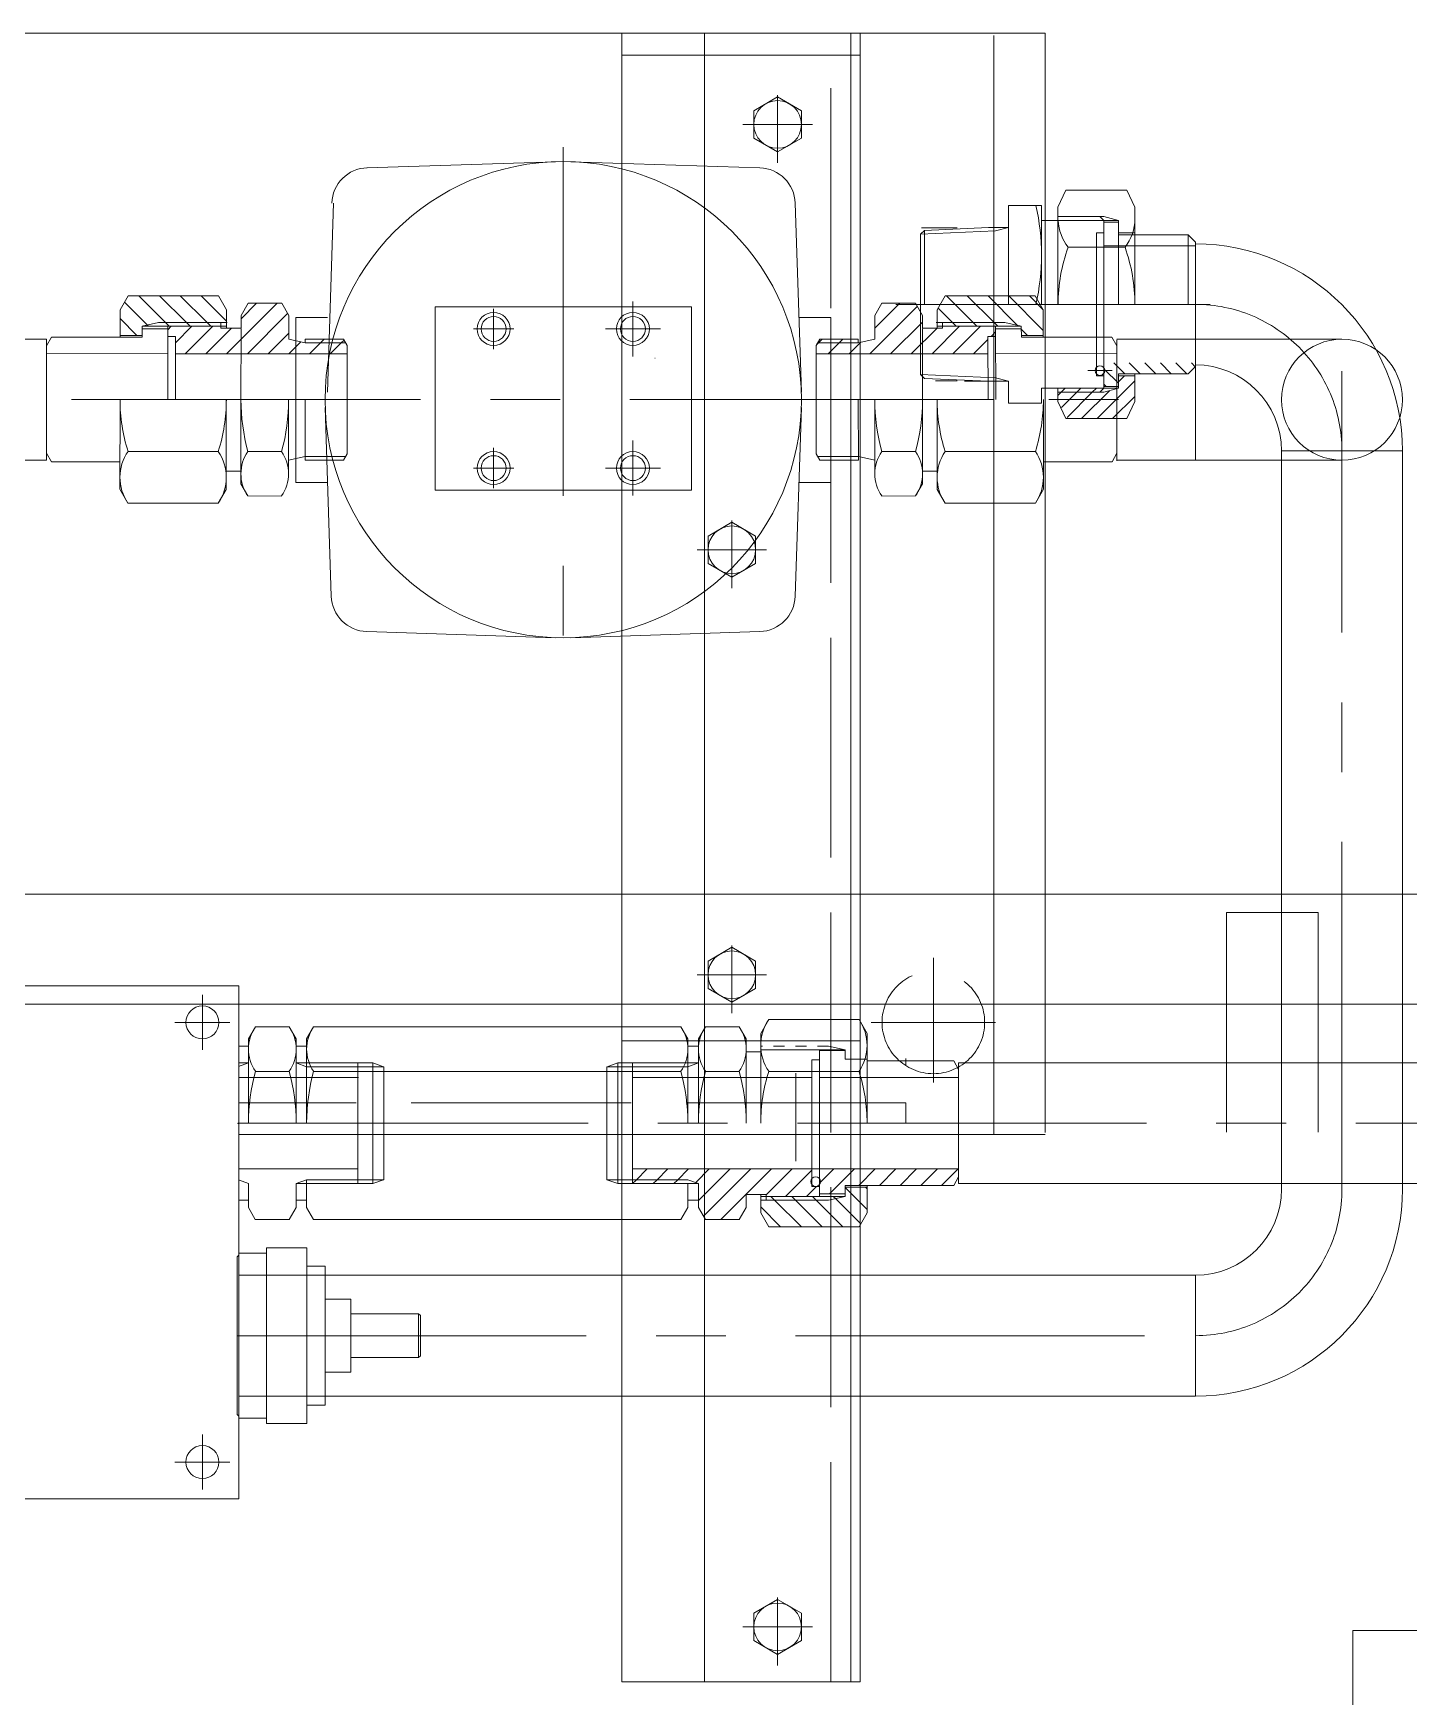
# Model space of a CAD drawing. Header units: inches. Extents: x 76 to 22091, y 292 to 17065.
# Drawn here: x 18949.9 to 19325.2, y 12284.8 to 12738.9 of the extents above; entities that cross this region are included whole.
import ezdxf

# ---------------------------------------------------------------- set-up
doc = ezdxf.new("R2010")
doc.units = ezdxf.units.IN
doc.header["$MEASUREMENT"] = 0
for name, pattern in [('ACAD_ISO02W100', [15, 12, -3]), ('CENTER', [50.8, 31.75, -6.35, 6.35, -6.35]), ('EB_DASH', [6, 3, -3]), ('EB_DASHDOT', [39, 30, -3, 3, -3])]:
    doc.linetypes.add(name, pattern=pattern)
for name, color, linetype, lineweight in [('CAXA0', 7, 'Continuous', 5), ('CAXA1', 5, 'CENTER', 5), ('CAXA3', 7, 'Continuous', 5), ('虚线', 6, 'ACAD_ISO02W100', 5)]:
    doc.layers.add(name, color=color, linetype=linetype, lineweight=lineweight)

msp = doc.modelspace()

# ---------------------------------------------------------------- linework, layer by layer
at = {"color": 7, "lineweight": 5}
for p, q in [((18519.98, 12738.9), (19225.98, 12738.9)), ((19110.48, 12288.9), (19110.48, 12738.9)), ((19132.98, 12738.9), (19132.98, 12288.9)), ((19172.98, 12738.9), (19172.98, 12288.9)), ((19175.48, 12288.9), (19175.48, 12738.9)), ((19211.98, 12438.3), (19211.98, 12738.3)), ((19225.98, 12438.9), (19225.98, 12738.9)), ((19110.48, 12732.9), (19175.48, 12732.9)), ((19229.48, 12691.4), (19231.66, 12696.08)), ((19231.66, 12696.08), (19248.3, 12696.08)), ((19250.48, 12691.4), (19248.3, 12696.08)), ((19224.98, 12691.9), (19215.98, 12691.9)), ((19215.98, 12691.9), (19215.98, 12664.9)), ((19224.98, 12691.9), (19224.98, 12664.9)), ((19229.48, 12664.9), (19229.48, 12691.4)), ((19250.48, 12691.4), (19250.48, 12664.9)), ((19224.98, 12687.8), (19229.54, 12687.8)), ((19241.98, 12687.8), (19240.88, 12688.9)), ((19191.98, 12684.05), (19193.03, 12685.1)), ((19191.98, 12645.75), (19191.98, 12684.05)), ((19193.03, 12685.1), (19210.51, 12685.9)), ((19193.03, 12685.1), (19193.03, 12664.9)), ((19210.51, 12685.9), (19215.98, 12685.9)), ((19264.98, 12683.9), (19250.48, 12683.9)), ((19264.98, 12683.9), (19264.98, 12664.9)), ((19266.98, 12681.9), (19264.98, 12683.9)), ((19266.98, 12622.38), (19266.98, 12681.9)), ((19232.24, 12680.49), (19247.78, 12680.49)), ((18973.56, 12663.44), (18975.75, 12667.23)), ((18975.75, 12667.23), (19000.37, 12667.21)), ((19002.56, 12663.42), (19000.37, 12667.21)), ((19006.55, 12661.9), (19008.46, 12665.2)), ((19008.46, 12665.2), (19017.65, 12665.19)), ((19019.55, 12661.89), (19017.65, 12665.19)), ((19059.48, 12664.2), (19129.48, 12664.2)), ((19059.48, 12614.2), (19059.48, 12664.2)), ((19129.48, 12664.2), (19129.48, 12614.2)), ((19179.48, 12661.89), (19181.38, 12665.19)), ((19190.57, 12665.2), (19181.38, 12665.19)), ((19192.48, 12661.9), (19190.57, 12665.2)), ((19196.48, 12663.42), (19198.66, 12667.21)), ((19223.29, 12667.23), (19198.66, 12667.21)), ((19225.48, 12663.44), (19223.29, 12667.23)), ((19240.01, 12645.4), (19240.01, 12664.9)), ((19241.98, 12642), (19241.98, 12664.9)), ((18973.56, 12663.44), (18973.55, 12655.93)), ((19001.05, 12659.91), (19001.05, 12658.41)), ((19002.56, 12663.42), (19002.55, 12658.41)), ((19006.55, 12661.9), (19006.55, 12658.4)), ((19019.55, 12661.89), (19019.55, 12655.39)), ((19179.48, 12661.89), (19179.49, 12655.39)), ((19192.48, 12661.9), (19192.48, 12658.4)), ((19196.48, 12663.42), (19196.48, 12658.41)), ((19197.98, 12659.91), (19197.98, 12658.41)), ((19225.48, 12663.44), (19225.49, 12655.93)), ((18768.54, 12655.39), (18953.49, 12655.39)), ((18953.49, 12655.39), (18953.46, 12622.39)), ((18953.49, 12653.62), (18954.84, 12655.95)), ((18954.83, 12655.95), (18979.55, 12655.93)), ((18973.55, 12656.43), (18979.55, 12656.43)), ((18979.55, 12658.93), (19002.55, 12658.91)), ((18979.55, 12658.93), (18979.55, 12655.93)), ((18979.55, 12658.23), (18986.55, 12658.22)), ((18986.55, 12658.92), (18986.53, 12638.92)), ((18986.55, 12656.17), (18988.65, 12656.17)), ((18988.65, 12656.17), (18988.63, 12638.92)), ((19001.05, 12658.41), (19006.55, 12658.4)), ((19006.55, 12658.22), (19006.53, 12638.92)), ((19024.05, 12654.39), (19019.55, 12655.39)), ((19024.05, 12655.39), (19034.55, 12655.38)), ((19024.05, 12655.39), (19024.05, 12654.39)), ((19035.55, 12653.64), (19034.54, 12655.4)), ((19163.49, 12653.64), (19164.5, 12655.4)), ((19174.99, 12655.39), (19164.49, 12655.38)), ((19174.99, 12654.39), (19179.49, 12655.39)), ((19174.99, 12655.39), (19174.99, 12654.39)), ((19197.98, 12658.41), (19192.48, 12658.4)), ((19192.48, 12658.22), (19192.5, 12638.92)), ((19219.48, 12658.93), (19196.48, 12658.91)), ((19212.49, 12656.17), (19210.39, 12656.17)), ((19210.39, 12656.17), (19210.4, 12638.92)), ((19212.48, 12658.92), (19212.5, 12638.92)), ((19219.48, 12658.23), (19212.48, 12658.22)), ((19219.48, 12658.93), (19219.49, 12655.93)), ((19225.48, 12656.43), (19219.48, 12656.43)), ((19244.2, 12655.95), (19219.49, 12655.93)), ((19245.55, 12653.62), (19244.2, 12655.95)), ((19245.55, 12655.22), (19245.58, 12622.22)), ((19306.98, 12655.38), (19245.57, 12655.38)), ((18953.49, 12651.45), (18986.55, 12651.42)), ((18988.65, 12651.42), (19035.55, 12651.38)), ((19035.55, 12653.64), (19035.52, 12624.11)), ((19163.49, 12653.64), (19163.51, 12624.11)), ((19210.39, 12651.42), (19163.49, 12651.38)), ((19245.55, 12651.45), (19212.49, 12651.42)), ((19191.98, 12645.75), (19193.03, 12644.71)), ((19245.98, 12642), (19245.98, 12645.9)), ((19264.98, 12645.9), (19245.98, 12645.9)), ((19250.48, 12638.4), (19250.48, 12645.9)), ((19266.98, 12647.9), (19264.98, 12645.9)), ((19193.03, 12644.71), (19210.51, 12643.9)), ((19203.98, 12643.9), (19215.98, 12643.9)), ((19210.51, 12643.9), (19215.98, 12643.9)), ((19215.98, 12637.9), (19215.98, 12643.9)), ((19224.98, 12637.9), (19224.98, 12642)), ((19224.98, 12642), (19229.48, 12642)), ((19229.48, 12638.4), (19229.48, 12642)), ((19240.01, 12645.4), (19241.98, 12645.4)), ((19241.98, 12642), (19240.88, 12640.9)), ((19241.98, 12642.5), (19245.98, 12642.5)), ((19245.98, 12645.4), (19250.48, 12645.4)), ((19245.98, 12645.4), (19250.48, 12645.4)), ((18973.53, 12638.93), (18973.51, 12614.43)), ((19002.51, 12614.4), (19002.53, 12638.91)), ((19006.51, 12615.9), (19006.53, 12638.9)), ((19019.53, 12638.89), (19019.52, 12618.67)), ((19024.03, 12638.89), (19024.02, 12622.39)), ((19175, 12638.89), (19175.02, 12622.39)), ((19179.5, 12638.89), (19179.52, 12618.67)), ((19211.98, 12638.9), (19188.26, 12638.9)), ((19192.52, 12615.9), (19192.5, 12638.9)), ((19196.52, 12614.4), (19196.5, 12638.91)), ((19224.98, 12637.9), (19215.98, 12637.9)), ((19225.5, 12638.93), (19225.52, 12614.43)), ((19229.48, 12640.9), (19241.98, 12640.9)), ((19229.48, 12638.4), (19231.66, 12633.72)), ((19250.48, 12638.4), (19248.3, 12633.72)), ((19231.66, 12633.72), (19248.3, 12633.72)), ((18953.46, 12624.29), (18954.81, 12621.95)), ((18975.71, 12624.78), (19000.33, 12624.76)), ((19008.43, 12624.75), (19017.62, 12624.74)), ((19024.02, 12623.39), (19019.52, 12622.39)), ((19035.52, 12624.11), (19034.51, 12622.36)), ((19163.51, 12624.11), (19164.53, 12622.36)), ((19175.01, 12623.39), (19179.52, 12622.39)), ((19190.61, 12624.75), (19181.42, 12624.74)), ((19223.32, 12624.78), (19198.7, 12624.76)), ((19245.57, 12624.29), (19244.23, 12621.95)), ((19290.48, 12624.9), (19323.48, 12624.9)), ((19290.48, 12422.91), (19290.48, 12624.9)), ((19323.48, 12422.91), (19323.48, 12624.9)), ((18768.55, 12622.39), (18953.46, 12622.39)), ((18954.81, 12621.95), (18973.52, 12621.93)), ((19002.52, 12619.41), (19006.52, 12619.4)), ((19024.02, 12622.39), (19034.52, 12622.38)), ((19175.02, 12622.39), (19164.52, 12622.38)), ((19196.52, 12619.41), (19192.52, 12619.4)), ((19244.23, 12621.95), (19225.52, 12621.93)), ((19306.98, 12622.38), (19245.57, 12622.38)), ((18973.51, 12614.43), (18975.7, 12610.63)), ((19002.51, 12614.4), (19000.32, 12610.61)), ((19006.51, 12615.9), (19008.42, 12612.6)), ((19059.48, 12614.2), (19129.48, 12614.2)), ((19192.52, 12615.9), (19190.62, 12612.6)), ((19196.52, 12614.4), (19198.72, 12610.61)), ((19225.52, 12614.43), (19223.34, 12610.63)), ((18975.7, 12610.63), (19000.32, 12610.61)), ((19008.42, 12612.6), (19017.61, 12612.59)), ((19190.62, 12612.6), (19181.43, 12612.59)), ((19223.34, 12610.63), (19198.72, 12610.61)), ((19885.48, 12503.91), (18435.48, 12503.91)), ((19300.48, 12498.91), (19275.48, 12498.91)), ((19275.48, 12488.91), (19275.48, 12498.91)), ((19300.48, 12488.91), (19300.48, 12498.91)), ((18870.99, 12478.9), (19005.99, 12478.9)), ((19005.99, 12441.4), (19005.99, 12478.9)), ((19885.48, 12473.91), (18798.69, 12473.91)), ((19148.38, 12465.91), (19150.57, 12469.7)), ((19175.19, 12469.7), (19150.57, 12469.7)), ((19177.38, 12465.91), (19175.19, 12469.7)), ((19008.58, 12464.4), (19010.49, 12467.7)), ((19008.58, 12441.4), (19008.58, 12464.4)), ((19008.58, 12464.4), (19008.58, 12457.9)), ((19008.58, 12441.4), (19008.58, 12464.4)), ((19010.49, 12467.7), (19019.68, 12467.7)), ((19021.58, 12464.4), (19019.68, 12467.7)), ((19021.58, 12441.4), (19021.58, 12464.4)), ((19021.58, 12460.9), (19021.58, 12464.4)), ((19021.58, 12464.4), (19021.58, 12441.4)), ((19021.58, 12441.4), (19021.58, 12464.4)), ((19024.45, 12464.4), (19026.36, 12467.7)), ((19024.45, 12441.4), (19024.45, 12464.4)), ((19024.45, 12464.4), (19024.45, 12457.9)), ((19024.45, 12441.4), (19024.45, 12464.4)), ((19026.36, 12467.7), (19126.58, 12467.7)), ((19110.48, 12463.9), (19175.48, 12463.9)), ((19128.48, 12464.4), (19126.58, 12467.7)), ((19128.48, 12441.4), (19128.48, 12464.4)), ((19128.48, 12464.4), (19128.48, 12441.4)), ((19128.48, 12460.9), (19128.48, 12464.4)), ((19131.38, 12464.4), (19133.29, 12467.7)), ((19131.38, 12464.4), (19131.38, 12457.9)), ((19131.38, 12441.4), (19131.38, 12464.4)), ((19142.48, 12467.7), (19133.29, 12467.7)), ((19144.38, 12464.4), (19142.48, 12467.7)), ((19144.38, 12441.4), (19144.38, 12464.4)), ((19144.38, 12460.9), (19144.38, 12464.4)), ((19144.38, 12464.4), (19144.38, 12441.4)), ((19148.38, 12460.9), (19148.38, 12465.91)), ((19148.38, 12465.91), (19148.38, 12441.4)), ((19177.38, 12465.91), (19177.38, 12458.4)), ((19177.38, 12441.4), (19177.38, 12465.91)), ((19005.99, 12462.4), (19008.61, 12462.4)), ((19021.55, 12462.4), (19024.48, 12462.4)), ((19128.48, 12462.4), (19131.41, 12462.4)), ((19128.48, 12441.4), (19128.48, 12462.4)), ((19148.38, 12460.9), (19144.38, 12460.9)), ((19005.9, 12456.9), (19008.58, 12457.9)), ((19005.9, 12456.9), (19005.99, 12456.9)), ((19005.99, 12457.9), (19008.58, 12457.9)), ((19019.68, 12455.55), (19010.49, 12455.55)), ((19021.58, 12457.9), (19024.45, 12456.81)), ((19126.58, 12455.55), (19026.36, 12455.55)), ((19128.48, 12457.9), (19131.38, 12457.9)), ((19142.48, 12455.55), (19133.29, 12455.55)), ((19175.19, 12455.55), (19150.57, 12455.55)), ((19201.03, 12458.4), (19177.38, 12458.4)), ((19202.38, 12456.07), (19201.03, 12458.4)), ((19202.38, 12424.9), (19202.38, 12457.9)), ((19005.99, 12338.9), (19005.99, 12441.4)), ((19038.45, 12424.9), (19038.45, 12441.4)), ((19042.48, 12424.89), (19042.48, 12441.4)), ((19045.48, 12425.98), (19045.48, 12441.4)), ((19106.38, 12425.98), (19106.38, 12441.4)), ((19109.38, 12424.89), (19109.38, 12441.4)), ((19113.38, 12424.89), (19113.38, 12441.4)), ((19162.28, 12424.15), (19162.28, 12441.4)), ((19164.38, 12422.1), (19164.38, 12441.4)), ((19164.38, 12421.4), (19164.38, 12441.4)), ((19005.99, 12438.3), (19225.98, 12438.3)), ((19038.45, 12428.9), (19005.99, 12428.9)), ((19200.38, 12428.9), (19113.38, 12428.9)), ((19202.38, 12428.9), (19164.38, 12428.9)), ((19005.9, 12425.9), (19005.99, 12425.9)), ((19005.9, 12425.9), (19008.58, 12424.9)), ((19008.58, 12418.4), (19008.58, 12424.9)), ((19008.58, 12424.9), (19008.58, 12418.4)), ((19021.58, 12424.9), (19024.45, 12425.98)), ((19021.58, 12418.4), (19021.58, 12424.9)), ((19021.58, 12418.4), (19021.58, 12424.9)), ((19024.45, 12418.39), (19024.45, 12425.98)), ((19042.48, 12424.89), (19045.42, 12425.98)), ((19128.48, 12425.98), (19131.38, 12424.9)), ((19128.48, 12424.9), (19131.38, 12424.9)), ((19128.48, 12418.4), (19128.48, 12424.9)), ((19131.38, 12418.4), (19131.38, 12424.9)), ((19164.38, 12424.15), (19162.28, 12424.15)), ((19171.38, 12421.4), (19171.38, 12424.4)), ((19201.03, 12424.4), (19171.38, 12424.4)), ((19177.38, 12423.9), (19171.38, 12423.9)), ((19177.38, 12416.89), (19177.38, 12424.4)), ((19202.38, 12426.73), (19201.03, 12424.4)), ((19005.99, 12420.4), (19008.58, 12420.4)), ((19021.58, 12420.4), (19024.48, 12420.4)), ((19128.48, 12420.4), (19131.38, 12420.4)), ((19149.88, 12421.9), (19144.38, 12421.9)), ((19144.38, 12418.4), (19144.38, 12421.9)), ((19148.38, 12416.89), (19148.38, 12421.9)), ((19171.38, 12421.4), (19148.38, 12421.4)), ((19149.88, 12420.4), (19149.88, 12421.9)), ((19171.38, 12422.1), (19164.38, 12422.1)), ((19008.58, 12418.4), (19010.44, 12415.09)), ((19010.44, 12415.09), (19019.68, 12415.09)), ((19010.49, 12415.09), (19019.68, 12415.09)), ((19021.58, 12418.4), (19019.68, 12415.09)), ((19024.45, 12418.39), (19026.36, 12415.09)), ((19026.36, 12415.09), (19126.58, 12415.09)), ((19026.36, 12415.09), (19083.64, 12415.09)), ((19128.48, 12418.4), (19126.58, 12415.1)), ((19131.38, 12418.4), (19133.29, 12415.1)), ((19142.48, 12415.1), (19133.29, 12415.1)), ((19144.38, 12418.4), (19142.48, 12415.1)), ((19148.38, 12416.89), (19150.57, 12413.1)), ((19177.38, 12416.89), (19175.19, 12413.1)), ((19175.19, 12413.1), (19150.57, 12413.1)), ((19005.49, 12404.9), (19005.99, 12405.4)), ((19005.49, 12361.9), (19005.49, 12404.9)), ((19024.49, 12407.4), (19013.49, 12407.4)), ((19013.49, 12359.4), (19013.49, 12407.4)), ((19024.49, 12359.4), (19024.49, 12407.4)), ((19029.49, 12402.4), (19024.49, 12402.4)), ((19029.49, 12364.4), (19029.49, 12402.4)), ((19005.99, 12399.9), (19266.98, 12399.9)), ((19266.98, 12366.9), (19266.98, 12399.9)), ((19036.49, 12393.4), (19029.49, 12393.4)), ((19036.49, 12373.4), (19036.49, 12393.4)), ((19054.99, 12389.4), (19036.49, 12389.4)), ((19054.99, 12377.4), (19054.99, 12389.4)), ((19054.99, 12389.4), (19055.49, 12388.9)), ((19055.49, 12377.9), (19055.49, 12388.9)), ((19054.99, 12377.4), (19055.49, 12377.9)), ((19036.49, 12373.4), (19029.49, 12373.4)), ((19054.99, 12377.4), (19036.49, 12377.4)), ((19005.99, 12366.9), (19266.98, 12366.9)), ((19029.49, 12364.4), (19024.49, 12364.4)), ((19005.49, 12361.9), (19005.99, 12361.4)), ((19024.49, 12359.4), (19013.49, 12359.4)), ((18912.99, 12338.9), (19005.99, 12338.9)), ((19309.93, 12302.9), (19474.93, 12302.9)), ((19309.93, 12182.9), (19309.93, 12302.9)), ((19110.48, 12288.9), (19175.48, 12288.9))]:
    msp.add_line(p, q, dxfattribs=at)
for centre, radius in [((19075.48, 12658.2), 4.5), ((19075.48, 12658.2), 3.4), ((19113.48, 12658.2), 4.5), ((19113.48, 12658.2), 3.4), ((19306.98, 12638.88), 16.5), ((19240.93, 12646.83), 1.32), ((19075.48, 12620.2), 4.5), ((19075.48, 12620.2), 3.4), ((19113.48, 12620.2), 4.5), ((19113.48, 12620.2), 3.4), ((18995.99, 12468.9), 4.5), ((19163.37, 12425.46), 1.32), ((18995.99, 12348.9), 4.5)]:
    msp.add_circle(centre, radius, dxfattribs=at)
for centre, radius, start, end in [((19163.48, 12678.4), 61.5, 347.3196, 12.6804), ((19242.15, 12688.28), 12.6, 182.1947, 218.2078), ((19237.88, 12688.28), 12.6, 321.7922, 360), ((19275.89, 12664.9), 46.35, 160.3456, 179.9978), ((19204.13, 12664.9), 46.35, 0, 19.6522), ((19020.36, 12638.89), 46.83, 179.9486, 197.5365), ((18955.71, 12638.95), 46.83, 342.3606, 359.9486), ((19060.03, 12638.86), 53.5, 179.9486, 195.2857), ((18966.04, 12638.94), 53.5, 344.6114, 359.9486), ((19233, 12638.94), 53.5, 180.0514, 195.3886), ((19139, 12638.86), 53.5, 344.7143, 0.0514), ((19243.33, 12638.95), 46.83, 180.0514, 197.6394), ((19178.67, 12638.89), 46.83, 342.4635, 0.0514), ((18986.04, 12617.7), 12.53, 145.5643, 214.3328), ((18989.99, 12617.69), 12.53, 325.5643, 34.3328), ((19017.15, 12618.67), 10.64, 145.1234, 214.7737), ((19008.88, 12618.68), 10.64, 325.1234, 34.7737), ((19190.16, 12618.68), 10.64, 145.2263, 214.8766), ((19181.88, 12618.67), 10.64, 325.2263, 34.8766), ((19209.05, 12617.69), 12.53, 145.6672, 214.4357), ((19212.99, 12617.7), 12.53, 325.6672, 34.4357), ((19160.91, 12462.63), 12.53, 145.6158, 214.3842), ((19164.85, 12462.63), 12.53, 325.6158, 34.3842), ((19019.22, 12461.63), 10.64, 145.1748, 214.8252), ((19010.94, 12461.63), 10.64, 325.1748, 34.8252), ((19035.09, 12461.63), 10.64, 145.1748, 214.8252), ((19117.84, 12461.63), 10.64, 325.1748, 34.8252), ((19142.02, 12461.63), 10.64, 145.1748, 214.8252), ((19133.74, 12461.63), 10.64, 325.1748, 34.8252), ((19062.08, 12441.4), 53.5, 164.6628, 180), ((18968.08, 12441.4), 53.5, 0, 15.3372), ((19077.95, 12441.4), 53.5, 164.6628, 180), ((19074.98, 12441.4), 53.5, 0, 15.3372), ((19184.88, 12441.4), 53.5, 164.6628, 180), ((19090.88, 12441.4), 53.5, 0, 15.3372), ((19195.21, 12441.4), 46.83, 162.412, 180), ((19130.55, 12441.4), 46.83, 0, 17.588), ((19266.98, 12423.4), 23.5, 270, 0), ((19266.98, 12423.4), 56.5, 270, 0)]:
    msp.add_arc(centre, radius, start, end, dxfattribs=at)
msp.add_point((19005.68, 12441.4), dxfattribs=at)
msp.add_point((19005.68, 12441.4), dxfattribs=at)
at = {"layer": 'CAXA0', "color": 7, "lineweight": 5}
for p, q in [((19152.98, 12721.52), (19146.48, 12717.77)), ((19159.48, 12717.77), (19152.98, 12721.52)), ((19146.48, 12710.26), (19146.48, 12717.77)), ((19159.48, 12710.26), (19159.48, 12717.77)), ((19146.48, 12710.26), (19152.98, 12706.51)), ((19152.98, 12706.51), (19159.48, 12710.26)), ((19140.48, 12605.41), (19133.98, 12601.66)), ((19146.98, 12601.66), (19140.48, 12605.41)), ((19133.98, 12594.16), (19133.98, 12601.66)), ((19146.98, 12594.16), (19146.98, 12601.66)), ((19133.98, 12594.16), (19140.48, 12590.4)), ((19140.48, 12590.4), (19146.98, 12594.16)), ((19140.48, 12489.41), (19133.98, 12485.66)), ((19146.98, 12485.66), (19140.48, 12489.41)), ((19133.98, 12478.16), (19133.98, 12485.66)), ((19146.98, 12478.16), (19146.98, 12485.66)), ((19133.98, 12478.16), (19140.48, 12474.4)), ((19140.48, 12474.4), (19146.98, 12478.16)), ((19152.98, 12311.41), (19146.48, 12307.65)), ((19159.48, 12307.65), (19152.98, 12311.41)), ((19146.48, 12300.15), (19146.48, 12307.65)), ((19159.48, 12300.15), (19159.48, 12307.65)), ((19146.48, 12300.15), (19152.98, 12296.4)), ((19152.98, 12296.4), (19159.48, 12300.15))]:
    msp.add_line(p, q, dxfattribs=at)
at = {"layer": 'CAXA0', "color": 7, "linetype": 'Continuous', "lineweight": 5}
for p, q in [((18974.74, 12665.5), (18980.98, 12659.25)), ((18978.67, 12667.23), (18985.96, 12659.92)), ((18984.32, 12667.22), (18991.62, 12659.92)), ((18989.98, 12667.22), (18997.27, 12659.91)), ((18995.64, 12667.21), (19002.55, 12660.28)), ((19016.43, 12665.2), (19002.62, 12651.41)), ((19010.78, 12665.2), (19006.55, 12660.99)), ((19191.08, 12664.32), (19178.12, 12651.39)), ((19186.29, 12665.2), (19179.48, 12658.4)), ((19196.76, 12663.9), (19200.74, 12659.91)), ((19199.1, 12667.21), (19206.38, 12659.92)), ((19204.75, 12667.22), (19212.03, 12659.92)), ((19210.4, 12667.22), (19218.45, 12659.16)), ((19216.04, 12667.23), (19225.48, 12657.77)), ((19221.69, 12667.23), (19225.48, 12663.44)), ((18973.55, 12661.03), (18978.14, 12656.43)), ((18980.98, 12659.25), (18981.3, 12658.93)), ((18985.96, 12659.92), (18986.96, 12658.92)), ((18991.62, 12659.92), (18992.62, 12658.92)), ((18997.27, 12659.91), (18998.27, 12658.91)), ((19019.27, 12662.38), (19008.28, 12651.4)), ((19192.48, 12660.07), (19183.79, 12651.4)), ((19200.74, 12659.91), (19201.73, 12658.91)), ((19206.38, 12659.92), (19207.38, 12658.92)), ((19212.03, 12659.92), (19213.03, 12658.92)), ((19218.45, 12659.16), (19218.68, 12658.93)), ((18987.5, 12658.92), (18986.55, 12657.98)), ((18993.16, 12658.92), (18988.65, 12654.42)), ((18998.81, 12658.91), (18991.31, 12651.42)), ((19003.97, 12658.41), (18996.96, 12651.41)), ((19019.55, 12657), (19013.93, 12651.4)), ((19022.86, 12654.65), (19019.59, 12651.39)), ((19029.25, 12655.38), (19028.25, 12654.38)), ((19034.68, 12655.15), (19033.91, 12654.38)), ((19165.13, 12655.38), (19164.13, 12654.38)), ((19170.8, 12655.38), (19169.8, 12654.38)), ((19196.48, 12658.41), (19189.46, 12651.4)), ((19202.64, 12658.91), (19195.12, 12651.41)), ((19208.31, 12658.92), (19200.79, 12651.41)), ((19210.39, 12655.34), (19206.46, 12651.42)), ((19212.48, 12657.43), (19211.22, 12656.17)), ((19219.48, 12658.12), (19221.17, 12656.43)), ((19028.25, 12654.38), (19025.25, 12651.39)), ((19033.91, 12654.38), (19030.9, 12651.38)), ((19164.13, 12654.38), (19163.61, 12653.86)), ((19169.8, 12654.38), (19166.79, 12651.38)), ((19175.6, 12654.53), (19172.46, 12651.39)), ((19239.7, 12646.83), (19239.61, 12646.92)), ((19241.02, 12645.5), (19240.93, 12645.59)), ((19245.98, 12643.37), (19242.22, 12647.13)), ((19247.69, 12645.9), (19244.69, 12648.9)), ((19251.94, 12645.9), (19248.94, 12648.9)), ((19256.18, 12645.9), (19253.18, 12648.9)), ((19260.42, 12645.9), (19257.42, 12648.9)), ((19264.67, 12645.9), (19261.67, 12648.9)), ((19266.94, 12647.86), (19265.91, 12648.9)), ((19231.48, 12642), (19230.38, 12640.9)), ((19235.72, 12642), (19234.62, 12640.9)), ((19243.53, 12641.33), (19235.93, 12633.72)), ((19239.96, 12642), (19238.86, 12640.9)), ((19250.48, 12644.03), (19240.17, 12633.72)), ((19242.61, 12642.5), (19241.98, 12643.13)), ((19247.61, 12645.4), (19245.98, 12643.78)), ((19230.38, 12640.9), (19229.48, 12640)), ((19234.62, 12640.9), (19230.45, 12636.73)), ((19238.86, 12640.9), (19232, 12634.04)), ((19250.48, 12639.79), (19244.41, 12633.72)), ((19117.37, 12428.9), (19114.37, 12425.89)), ((19123.03, 12428.9), (19120.02, 12425.89)), ((19128.68, 12428.9), (19125.68, 12425.89)), ((19134.34, 12428.9), (19130.69, 12425.25)), ((19140, 12428.9), (19131.38, 12420.28)), ((19145.65, 12428.9), (19132.76, 12416.01)), ((19151.31, 12428.9), (19137.51, 12415.1)), ((19156.97, 12428.9), (19149.88, 12421.81)), ((19162.28, 12428.55), (19155.13, 12421.4)), ((19168.28, 12428.9), (19164.38, 12425)), ((19173.94, 12428.9), (19167.14, 12422.1)), ((19179.6, 12428.9), (19175.1, 12424.4)), ((19185.25, 12428.9), (19180.75, 12424.4)), ((19190.91, 12428.9), (19186.41, 12424.4)), ((19196.57, 12428.9), (19192.07, 12424.4)), ((19202.23, 12428.9), (19197.73, 12424.4)), ((19114.37, 12425.89), (19113.38, 12424.91)), ((19120.02, 12425.89), (19119.02, 12424.89)), ((19125.68, 12425.89), (19124.68, 12424.89)), ((19163.59, 12424.15), (19160.84, 12421.4)), ((19171.38, 12423.82), (19177.38, 12417.82)), ((19176.95, 12423.9), (19177.38, 12423.47)), ((19148.38, 12418.53), (19153.81, 12413.1)), ((19151.17, 12421.4), (19152.17, 12420.4)), ((19152.17, 12420.4), (19159.47, 12413.1)), ((19156.83, 12421.4), (19157.83, 12420.4)), ((19157.83, 12420.4), (19165.13, 12413.1)), ((19162.48, 12421.4), (19163.48, 12420.4)), ((19163.48, 12420.4), (19170.78, 12413.1)), ((19168.14, 12421.4), (19168.73, 12420.81)), ((19168.73, 12420.81), (19175.65, 12413.89))]:
    msp.add_line(p, q, dxfattribs=at)
at = {"layer": 'CAXA0', "color": 7, "lineweight": 5}
for centre in [(19152.98, 12714.02), (19140.48, 12597.91), (19140.48, 12481.91), (19152.98, 12303.9)]:
    msp.add_circle(centre, 6.5, dxfattribs=at)
at = {"layer": 'CAXA1', "linetype": 'EB_DASHDOT', "lineweight": 5}
for p, q in [((19152.98, 12722.02), (19152.98, 12703.51)), ((19143.48, 12714.02), (19162.48, 12714.02)), ((19140.48, 12605.91), (19140.48, 12587.4)), ((19130.98, 12597.91), (19149.98, 12597.91)), ((19140.48, 12489.91), (19140.48, 12471.4)), ((19130.98, 12481.91), (19149.98, 12481.91)), ((19152.98, 12311.91), (19152.98, 12293.4)), ((19143.48, 12303.9), (19162.48, 12303.9))]:
    msp.add_line(p, q, dxfattribs=at)
at = {"layer": 'CAXA1', "linetype": 'CENTER', "lineweight": 5, "ltscale": 3}
for p, q in [((19094.48, 12707.85), (19094.48, 12565.49)), ((19075.48, 12652.7), (19075.48, 12663.7)), ((19113.48, 12665.7), (19113.48, 12650.7)), ((19271.05, 12664.9), (19185.26, 12664.9)), ((19244.26, 12664.9), (19237.61, 12664.9)), ((19069.98, 12658.2), (19080.98, 12658.2)), ((19105.98, 12658.2), (19120.98, 12658.2)), ((19107.98, 12658.2), (19118.98, 12658.2)), ((19119.47, 12650.18), (19119.57, 12650.18)), ((19244.26, 12646.83), (19237.61, 12646.83)), ((19306.98, 12422.91), (19306.98, 12646.64)), ((18655.49, 12638.89), (19256.77, 12638.89)), ((19113.48, 12627.7), (19113.48, 12612.7)), ((19075.48, 12614.7), (19075.48, 12625.7)), ((19069.98, 12620.2), (19080.98, 12620.2)), ((19105.98, 12620.2), (19120.98, 12620.2)), ((19107.98, 12620.2), (19118.98, 12620.2)), ((19195.48, 12486.51), (19195.48, 12452.51)), ((18995.99, 12476.4), (18995.99, 12461.4)), ((18988.49, 12468.9), (19003.49, 12468.9)), ((19212.48, 12468.91), (19178.48, 12468.91)), ((19005.99, 12441.4), (19941.63, 12441.4)), ((19005.49, 12383.4), (19266.98, 12383.4)), ((18995.99, 12356.4), (18995.99, 12341.4)), ((18988.49, 12348.9), (19003.49, 12348.9))]:
    msp.add_line(p, q, dxfattribs=at)
for centre, start, end in [((19266.98, 12624.9), 0, 90), ((19266.98, 12423.4), 270, 0)]:
    msp.add_arc(centre, 40, start, end, dxfattribs=at)
at = {"layer": 'CAXA3', "color": 7, "linetype": 'Continuous', "lineweight": 5}
for p, q in [((19092.38, 12703.85), (19040.85, 12702.19)), ((19096.58, 12703.85), (19148.11, 12702.19)), ((19030.12, 12640.98), (19031.78, 12692.51)), ((19159.45, 12640.98), (19157.78, 12692.51)), ((19225.98, 12687.8), (19245.98, 12687.8)), ((19245.98, 12687.8), (19241.98, 12688.9)), ((19201.98, 12685.81), (19192.25, 12685.81)), ((19212.45, 12684.99), (19215.98, 12685.9)), ((19212.45, 12684.99), (19215.98, 12685.9)), ((18984.05, 12659.92), (18979.55, 12658.93)), ((18984.05, 12659.92), (19002.77, 12659.91)), ((19030.17, 12661.31), (19021.48, 12661.31)), ((19021.48, 12661.31), (19021.48, 12616.31)), ((19158.79, 12661.31), (19167.48, 12661.31)), ((19167.48, 12661.31), (19167.48, 12616.31)), ((19214.98, 12659.92), (19196.27, 12659.91)), ((19214.98, 12659.92), (19219.48, 12658.93)), ((19024.05, 12654.39), (19035.12, 12654.38)), ((19174.99, 12654.39), (19163.91, 12654.38)), ((19201.98, 12643.99), (19196.07, 12643.99)), ((19212.45, 12644.81), (19215.98, 12643.9)), ((19225.98, 12642), (19245.98, 12642)), ((19245.98, 12642), (19241.98, 12640.9)), ((19029.52, 12636.79), (19031.18, 12585.25)), ((19159.45, 12636.79), (19157.78, 12585.25)), ((19024.02, 12623.39), (19035.1, 12623.38)), ((19175.01, 12623.39), (19163.94, 12623.38)), ((19030.17, 12616.31), (19021.48, 12616.31)), ((19158.79, 12616.31), (19167.48, 12616.31)), ((19092.38, 12573.92), (19040.85, 12575.58)), ((19096.58, 12573.92), (19148.11, 12575.58)), ((19938.63, 12457.9), (19202.38, 12457.9)), ((19021.58, 12424.9), (19042.49, 12424.9)), ((19024.45, 12425.98), (19045.48, 12425.98)), ((19109.38, 12424.89), (19106.38, 12425.98)), ((19106.38, 12425.98), (19128.48, 12425.98)), ((19109.37, 12424.9), (19131.38, 12424.9)), ((19938.63, 12424.9), (19202.38, 12424.9)), ((19166.88, 12420.4), (19148.38, 12420.4)), ((19166.88, 12420.4), (19171.38, 12421.4)), ((19013.49, 12405.9), (19005.99, 12405.9)), ((19013.49, 12360.9), (19005.99, 12360.9))]:
    msp.add_line(p, q, dxfattribs=at)
at = {"layer": 'CAXA3', "color": 7, "lineweight": 5}
for p, q in [((19191.98, 12684.05), (19212.45, 12684.99)), ((19191.98, 12645.75), (19212.45, 12644.81))]:
    msp.add_line(p, q, dxfattribs=at)
at = {"layer": 'CAXA3', "color": 7, "linetype": 'EB_DASH', "lineweight": 5}
msp.add_line((19166.88, 12462.4), (19148.38, 12462.4), dxfattribs=at)
at = {"layer": 'CAXA3', "color": 7, "linetype": 'Continuous', "lineweight": 5}
msp.add_circle((19094.48, 12638.88), 65, dxfattribs=at)
for centre, radius, start, end in [((19041.3, 12692.2), 10, 91.7462, 178.0481), ((19147.79, 12692.19), 10, 1.8491, 88.1509), ((19266.98, 12624.9), 56.5, 0, 90), ((19266.98, 12624.9), 23.5, 0, 90), ((19041.17, 12585.58), 10, 181.8491, 268.1509), ((19147.79, 12585.58), 10, 271.8491, 358.1509)]:
    msp.add_arc(centre, radius, start, end, dxfattribs=at)
at = {"layer": '虚线', "color": 7, "lineweight": 5, "ltscale": 5}
for p, q in [((19167.48, 12288.9), (19167.48, 12738.9)), ((19241.98, 12688.9), (19229.48, 12688.9)), ((19241.98, 12664.9), (19241.98, 12687.8)), ((19241.98, 12687.3), (19245.98, 12687.3)), ((19245.98, 12687.8), (19245.98, 12664.9)), ((19240.01, 12684.4), (19241.98, 12684.4)), ((19240.01, 12664.9), (19240.01, 12684.4)), ((19250.48, 12684.4), (19245.98, 12684.4)), ((19250.48, 12683.9), (19245.98, 12683.9)), ((19241.98, 12680.9), (19266.98, 12680.9)), ((19275.48, 12438.91), (19275.48, 12493.91)), ((19300.48, 12488.91), (19300.48, 12438.91)), ((19171.38, 12461.4), (19148.38, 12461.4)), ((19164.38, 12441.4), (19164.38, 12461.4)), ((19171.38, 12461.21), (19164.38, 12461.21)), ((19166.88, 12462.4), (19171.38, 12461.4)), ((19171.38, 12461.4), (19171.38, 12458.9)), ((19021.58, 12457.9), (19042.49, 12457.9)), ((19024.45, 12456.81), (19045.48, 12456.81)), ((19038.45, 12441.4), (19038.45, 12457.9)), ((19042.48, 12441.4), (19042.48, 12457.9)), ((19042.48, 12457.9), (19045.42, 12456.81)), ((19045.48, 12441.4), (19045.48, 12456.81)), ((19106.38, 12441.4), (19106.38, 12456.81)), ((19106.38, 12456.81), (19128.48, 12456.81)), ((19109.38, 12457.9), (19106.45, 12456.81)), ((19109.37, 12457.9), (19131.38, 12457.9)), ((19109.38, 12441.4), (19109.38, 12457.9)), ((19113.38, 12441.4), (19113.38, 12457.9)), ((19128.48, 12456.81), (19131.38, 12457.9)), ((19157.98, 12431.01), (19157.98, 12455.01)), ((19162.28, 12441.4), (19162.28, 12458.65)), ((19164.38, 12458.65), (19162.28, 12458.65)), ((19177.38, 12458.9), (19171.38, 12458.9)), ((19187.98, 12459.01), (19187.98, 12458.4)), ((19187.98, 12458.4), (19187.98, 12457.01)), ((19038.58, 12453.9), (19005.99, 12453.9)), ((19162.28, 12453.9), (19113.38, 12453.9)), ((19202.38, 12453.9), (19164.38, 12453.9)), ((19187.98, 12446.91), (19005.99, 12446.91)), ((19187.98, 12446.91), (19187.98, 12441.4))]:
    msp.add_line(p, q, dxfattribs=at)
msp.add_circle((19195.48, 12468.91), 14, dxfattribs=at)

doc.saveas('drawing.dxf')
